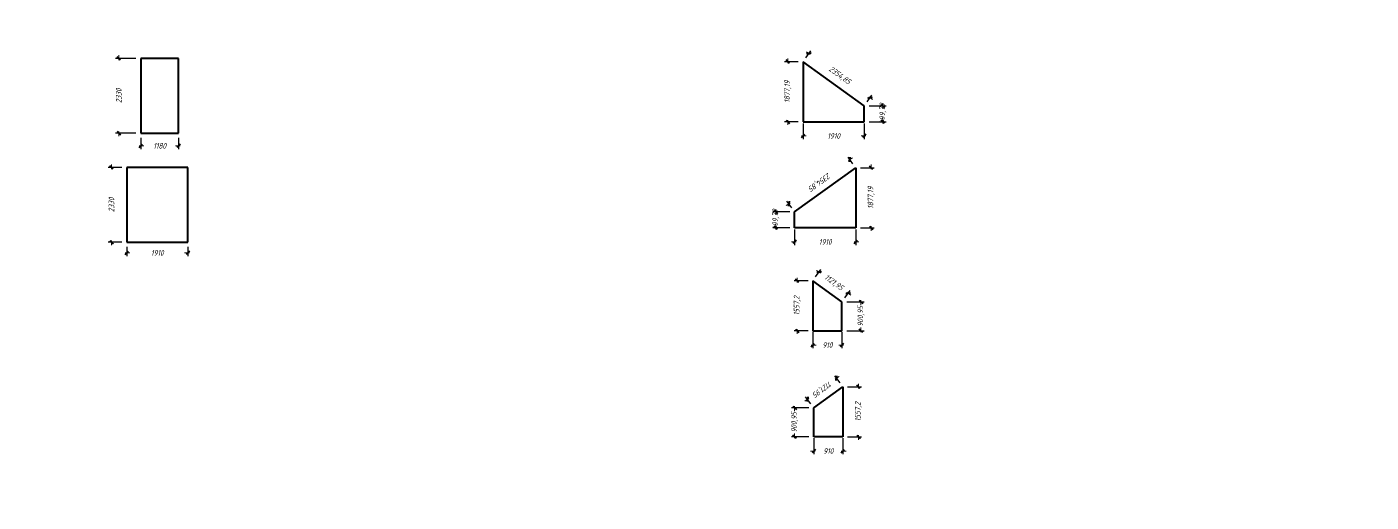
# Model space of a CAD drawing. Header units: millimetres. Extents: x 0 to 6720, y 0 to 401.
# Drawn here: x 3358 to 4198, y 0 to 297 of the extents above; entities that cross this region are included whole.
import ezdxf

# ---------------------------------------------------------------- set-up
doc = ezdxf.new("R2010")
doc.units = ezdxf.units.MM
doc.linetypes.add('K5LT_BASIC', pattern=[0])
doc.linetypes.add('K5LT_THIN', pattern=[0])
doc.layers.add('Системный слой', color=7, linetype='Continuous')
doc.styles.add('KDIMTEXTSTYLE', font='GOST_AU.SHX', dxfattribs={"width": 0.96, "oblique": 15, "height": 5})
doc.dimstyles.new('KDIMSTYLE (0.02)', dxfattribs={"dimtxt": 5, "dimasz": 1, "dimexe": 2, "dimexo": 0, "dimgap": 1, "dimtad": 1, "dimlfac": 50, "dimtxsty": 'KDIMTEXTSTYLE', "dimsah": 1, "dimcen": 0, "dimdle": 1, "dimadec": 0, "dimazin": 0, "dimtfac": 0.667, "dimtmove": 0, "dimatfit": 3, "dimfxl": 0, "dimtvp": 1, "dimtolj": 1, "dimtzin": 0, "dimarcsym": 0})

# ---------------------------------------------------------------- blocks, each defined once
blk = doc.blocks.new('U7')
at = {"layer": 'Системный слой', "color": 5, "linetype": 'K5LT_BASIC', "lineweight": 40}
for p, q in [((3452.27, 277.27), (3428.67, 277.27)), ((3428.67, 277.27), (3428.67, 230.67)), ((3452.27, 230.67), (3452.27, 277.27)), ((3428.67, 230.67), (3452.27, 230.67))]:
    blk.add_line(p, q, dxfattribs=at)
blk = doc.blocks.new('U8')
at = {"layer": 'Системный слой', "color": 5, "linetype": 'K5LT_BASIC', "lineweight": 40}
for p, q in [((3458.07, 209.1), (3419.87, 209.1)), ((3419.87, 209.1), (3419.87, 162.5)), ((3458.07, 162.5), (3458.07, 209.1)), ((3419.87, 162.5), (3458.07, 162.5))]:
    blk.add_line(p, q, dxfattribs=at)
blk = doc.blocks.new('KDIMARROW_03')
at = {"layer": 'Системный слой', "color": 0, "linetype": 'K5LT_BASIC', "lineweight": 40}
blk.add_line((-1.06, -1.06), (1.06, 1.06), dxfattribs=at)
at = {"layer": 'Системный слой', "color": 0, "linetype": 'K5LT_THIN', "lineweight": 18}
for q in [(-1, 0), (2, 0)]:
    blk.add_line((0, 0), q, dxfattribs=at)

msp = doc.modelspace()

# ---------------------------------------------------------------- linework, layer by layer
at = {"layer": 'Системный слой', "color": 5, "linetype": 'K5LT_BASIC', "lineweight": 40}
for p, q in [((3880.74715, 247.69579), (3842.54715, 275.24386)), ((3842.54715, 275.24386), (3842.54715, 237.7)), ((3880.74715, 237.7), (3880.74715, 247.69579)), ((3842.54715, 237.7), (3880.74715, 237.7)), ((3837.25285, 181.44579), (3875.45285, 208.99386)), ((3875.45285, 208.99386), (3875.45285, 171.45)), ((3837.25285, 171.45), (3837.25285, 181.44579)), ((3875.45285, 171.45), (3837.25285, 171.45)), ((3866.826, 125.1389), (3848.626, 138.2639)), ((3848.626, 138.2639), (3848.626, 107.12)), ((3866.826, 107.12), (3866.826, 125.1389)), ((3848.626, 107.12), (3866.826, 107.12)), ((3849.174, 58.8889), (3867.374, 72.0139)), ((3867.374, 72.0139), (3867.374, 40.87)), ((3849.174, 40.87), (3849.174, 58.8889)), ((3867.374, 40.87), (3849.174, 40.87))]:
    msp.add_line(p, q, dxfattribs=at)

# ---------------------------------------------------------------- block references
at = {"layer": 'Системный слой'}
for name in ['U7', 'U8']:
    msp.add_blockref(name, (0, 0), dxfattribs=at)

# ---------------------------------------------------------------- dimensions: what is measured, and where the dimension line sits
at = {"layer": 'Системный слой', "color": 7}
for base, p1, p2, angle, location in [((3414.9124, 277.27423), (3428.674, 230.67423), (3428.674, 277.27423), 90, (3414.9124, 253.97423)), ((3832.94178, 275.24386), (3842.54715, 237.7), (3842.54715, 275.24386), 90, (3832.94178, 256.47193)), ((3884.39916, 252.75992), (3842.54715, 275.24386), (3880.74715, 247.69579), 324.2026036, (3865.29916, 266.53396)), ((3892.44812, 237.7), (3880.74715, 247.69579), (3880.74715, 237.7), 90, (3892.44812, 242.69789)), ((3410.32659, 209.09811), (3419.874, 162.49811), (3419.874, 209.09811), 90, (3410.32659, 185.79811)), ((3833.60084, 186.50992), (3875.45285, 208.99386), (3837.25285, 181.44579), 215.7973964, (3852.70084, 200.28396)), ((3885.05822, 208.99386), (3875.45285, 171.45), (3875.45285, 208.99386), 90, (3885.05822, 190.22193)), ((3825.55188, 171.45), (3837.25285, 181.44579), (3837.25285, 171.45), 90, (3825.55188, 176.44789)), ((3870.71257, 130.52828), (3848.626, 138.2639), (3866.826, 125.1389), 324.20259893, (3861.61257, 137.09078)), ((3838.882693, 138.2639), (3848.625998, 107.119999), (3848.625998, 138.2639), 90, (3838.882693, 122.69195)), ((3878.727412, 107.119999), (3866.825998, 125.138901), (3866.825998, 107.119999), 90, (3878.727412, 116.12945)), ((3845.28743, 64.27828), (3867.374, 72.0139), (3849.174, 58.8889), 215.79740107, (3854.38743, 70.84078)), ((3877.117307, 72.0139), (3867.374002, 40.869999), (3867.374002, 72.0139), 90, (3877.117307, 56.44195)), ((3837.272588, 40.869999), (3849.174002, 58.888901), (3849.174002, 40.869999), 90, (3837.272588, 49.87945))]:
    msp.add_linear_dim(base=base, p1=p1, p2=p2, angle=angle, location=location, dimstyle='KDIMSTYLE (0.02)', override={"dimexo": 3, "dimpost": '\\H3.5;\\W0.965;\\Q15;<>', "dimblk1": 'KDIMARROW_03', "dimblk2": 'KDIMARROW_03', "dimse1": 0, "dimse2": 0, "dimclrt": 7, "dimtolj": 1}, dxfattribs=at).render()
for base, p1, p2, location in [((3842.54715, 228.84798), (3880.74715, 239.7), (3842.54715, 239.7), (3861.64715, 228.84798)), ((3428.674, 222.65542), (3452.274, 230.67423), (3428.674, 230.67423), (3440.474, 222.65542)), ((3875.45285, 162.59798), (3837.25285, 173.45), (3875.45285, 173.45), (3856.35285, 162.59798)), ((3419.874, 155.77286), (3458.074, 162.49811), (3419.874, 162.49811), (3438.974, 155.77286)), ((3848.626, 98.14514), (3866.826, 109.32), (3848.626, 109.32), (3857.726, 98.14514)), ((3867.374, 31.89514), (3849.174, 43.07), (3867.374, 43.07), (3858.274, 31.89514))]:
    msp.add_linear_dim(base=base, p1=p1, p2=p2, location=location, dimstyle='KDIMSTYLE (0.02)', override={"dimexo": 3, "dimpost": '\\H3.5;\\W0.965;\\Q15;<>', "dimblk1": 'KDIMARROW_03', "dimblk2": 'KDIMARROW_03', "dimse1": 0, "dimse2": 0, "dimclrt": 7, "dimtolj": 1}, dxfattribs=at).render()

doc.saveas('drawing.dxf')
